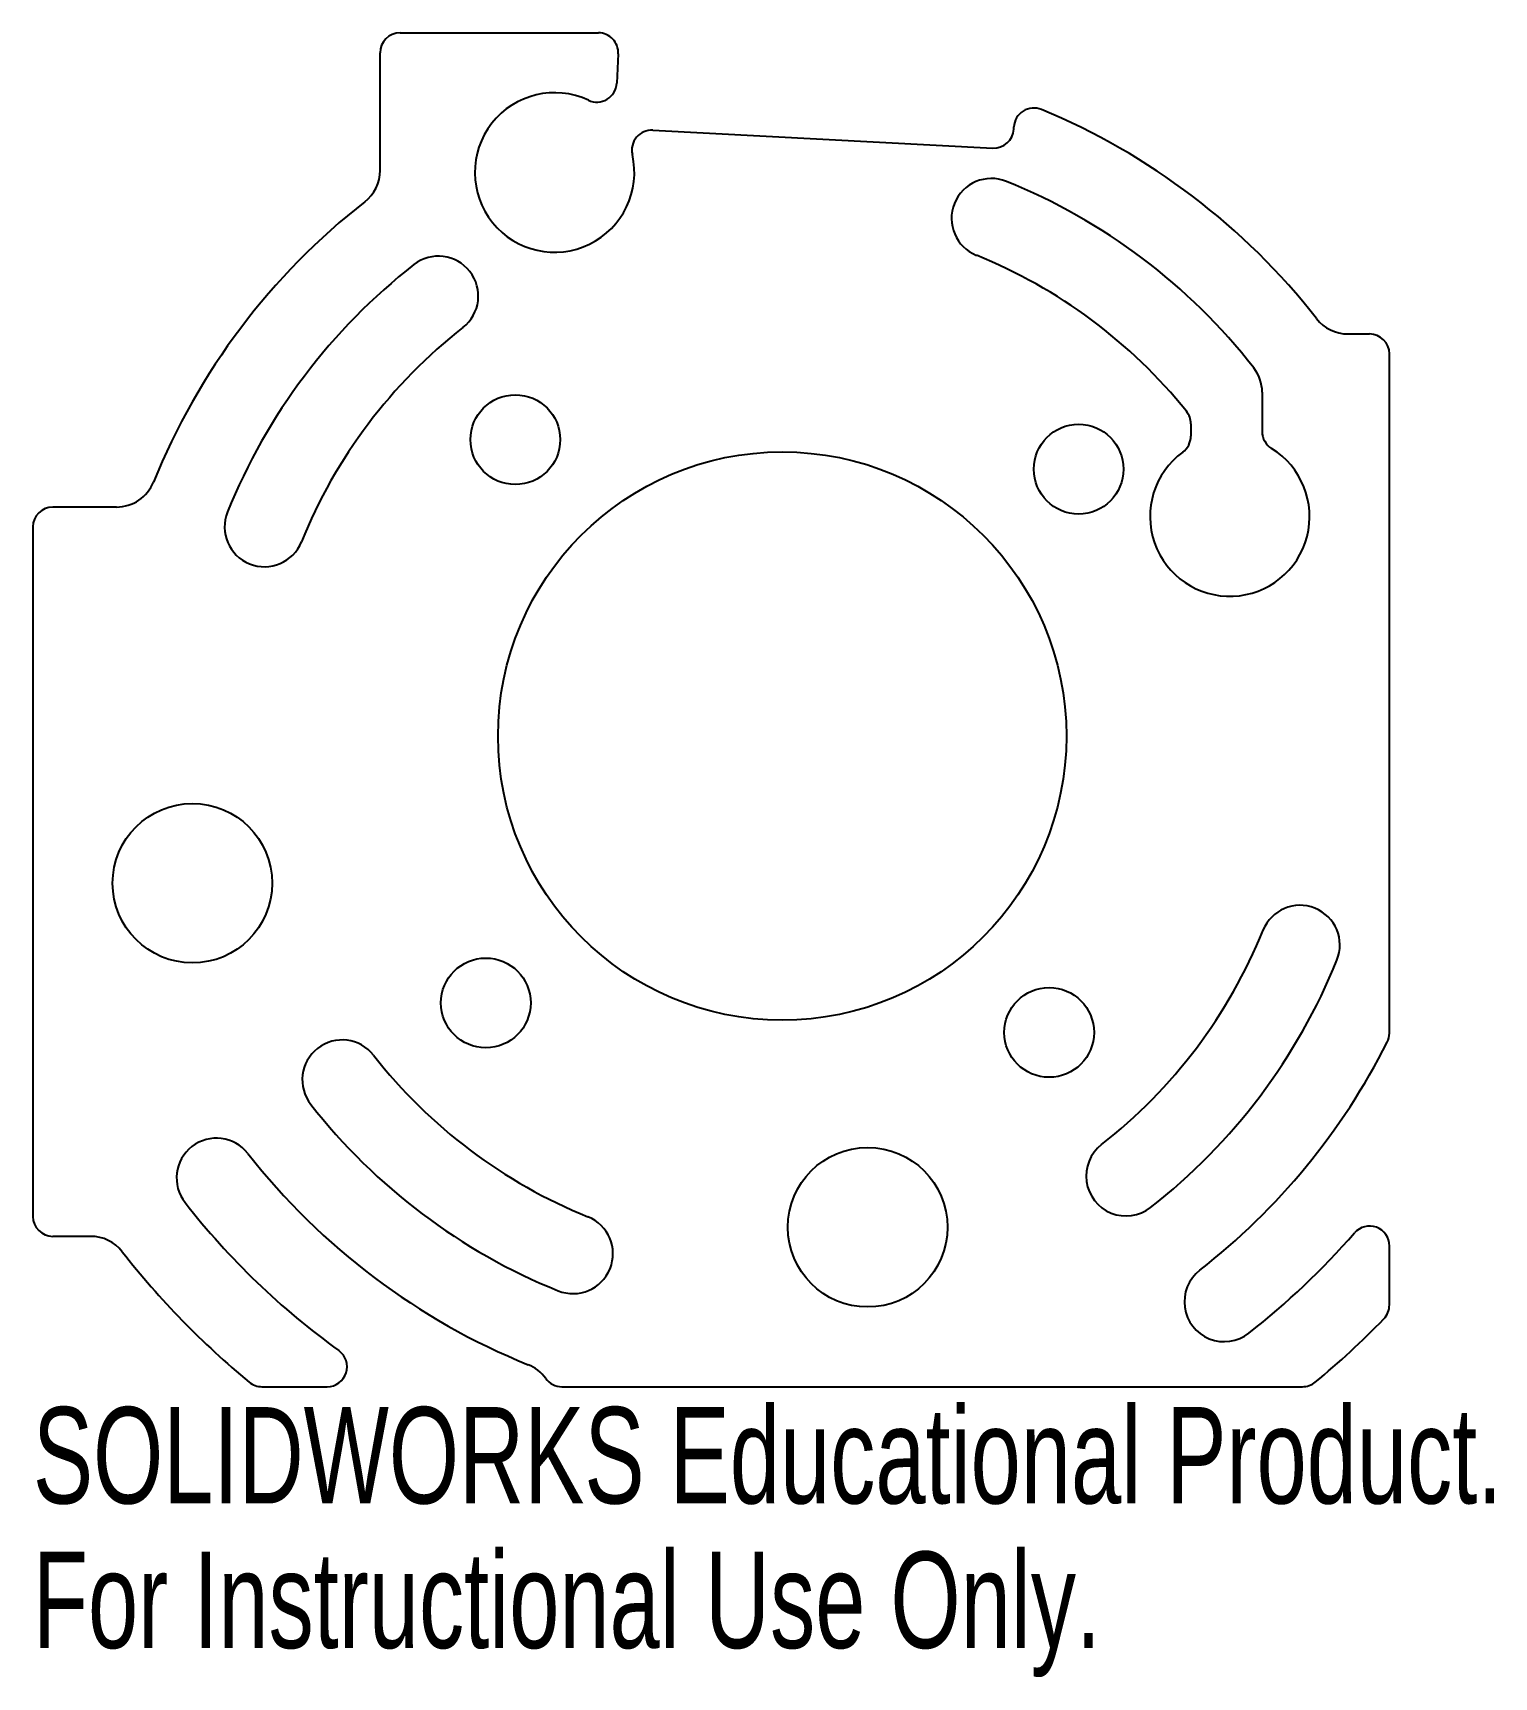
# Model space of a CAD drawing. Header units: millimetres. Extents: x -37.6 to 35.7, y -47.2 to 35.3.
import ezdxf

# ---------------------------------------------------------------- set-up
doc = ezdxf.new("R2010")
doc.units = ezdxf.units.MM
doc.styles.add('SLDTEXTSTYLE0', font='TXT', dxfattribs={"width": 0.7})

msp = doc.modelspace()

# ---------------------------------------------------------------- linework, layer by layer
at = {"color": 7, "linetype": 'Continuous', "lineweight": 25}
for p, q in [((-19.164, 35.262), (-9.22, 35.262)), ((-20.164, 28.368), (-20.164, 34.262)), ((-8.221, 34.21), (-8.298, 32.739)), ((11.609, 30.434), (11.615, 30.547)), ((-6.488, 30.381), (10.558, 29.488)), ((28.368, 20.164), (29.445, 20.164)), ((30.445, -14.9), (30.445, 19.164)), ((24.064, 17.239), (24.064, 15.269)), ((20.488, 15.659), (20.488, 15.042)), ((-33.379, 11.486), (-36.573, 11.486)), ((-37.573, 10.486), (-37.573, -24.089)), ((-34.672, -25.089), (-36.573, -25.089)), ((30.445, -28.531), (30.445, -25.573)), ((-26.087, -32.63), (-22.815, -32.63)), ((-11.048, -32.63), (26.087, -32.63))]:
    msp.add_line(p, q, dxfattribs=at)
for centre, radius in [((-13.383, 14.863), 2.25), ((14.863, 13.383), 2.25), ((0, 0), 14.25), ((-29.573, -7.378), 4), ((-14.863, -13.383), 2.25), ((13.383, -14.863), 2.25), ((4.285, -24.63), 4)]:
    msp.add_circle(centre, radius, dxfattribs=at)
for centre, radius, start, end in [((-19.164, 34.262), 1, 90, 180), ((-9.22, 34.262), 1, 357, 90), ((-11.413, 28.262), 4, 64.95328, 12.95186), ((-9.297, 32.792), 1, 244.95328, 357), ((12.613, 30.494), 1, 67.52878, 177), ((0, 0), 34, 38, 67.52878), ((-6.541, 29.383), 1, 87, 192.95186), ((10.61, 30.486), 1, 267, 357), ((-22.164, 28.368), 2, 308, 0), ((10.489, 25.961), 2, 68, 248), ((0, 0), 30, 38, 68), ((0, 0), 34, 128, 158), ((-17.239, 22.064), 2, 308, 128), ((0, 0), 26, 38.78233, 68), ((0, 0), 30, 128, 158), ((28.368, 22.164), 2, 218, 270), ((0, 0), 26, 128, 158), ((29.445, 19.164), 1, 0, 90), ((22.064, 17.239), 2, 0, 38), ((19.488, 15.659), 1, 0, 38.78233), ((19.488, 15.042), 1, 306.25114, 0), ((25.064, 15.269), 1, 180, 238.40721), ((22.445, 11.01), 4, 126.25114, 58.40721), ((-33.379, 13.486), 2, 270, 338), ((-36.573, 10.486), 1, 90, 180), ((-25.961, 10.489), 2, 158, 338), ((25.961, -10.489), 2, 338, 158), ((0, 0), 26, 308, 338), ((0, 0), 30, 308, 338), ((-22.064, -17.239), 2, 38, 218), ((0, 0), 34, 308, 333.15989), ((29.445, -14.9), 1, 333.15989, 0), ((0, 0), 26, 218, 248), ((0, 0), 30, 218, 248), ((-28.368, -22.164), 2, 38, 218), ((17.239, -22.064), 2, 128, 308), ((0, 0), 34, 218, 248), ((0, 0), 38, 218, 234.19623), ((-36.573, -24.089), 1, 180, 270), ((-10.489, -25.961), 2, 248, 68), ((29.445, -25.573), 1, 0, 139.02516), ((-34.672, -27.089), 2, 38, 90), ((0, 0), 38, 308, 319.02516), ((0, 0), 42, 218, 230.48546), ((22.164, -28.368), 2, 128, 308), ((29.445, -28.531), 1, 315.90347, 0), ((0, 0), 42, 309.51454, 315.90347), ((-22.815, -31.63), 1, 270, 54.19623), ((-13.486, -33.379), 2, 35.65315, 68), ((-26.087, -31.63), 1, 230.48546, 270), ((-11.048, -31.63), 1, 215.65315, 270), ((26.087, -31.63), 1, 270, 309.51454)]:
    msp.add_arc(centre, radius, start, end, dxfattribs=at)

# ---------------------------------------------------------------- texts
at = {"color": 7, "linetype": 'Continuous', "char_height": 4.83362, "attachment_point": 1, "style": 'SLDTEXTSTYLE0'}
for s, insert in [('SOLIDWORKS Educational Product.', (-37.573, -33.65)), ('For Instructional Use Only.', (-37.573, -40.9))]:
    msp.add_mtext(s, dxfattribs=dict(at, insert=insert))

doc.saveas('drawing.dxf')
